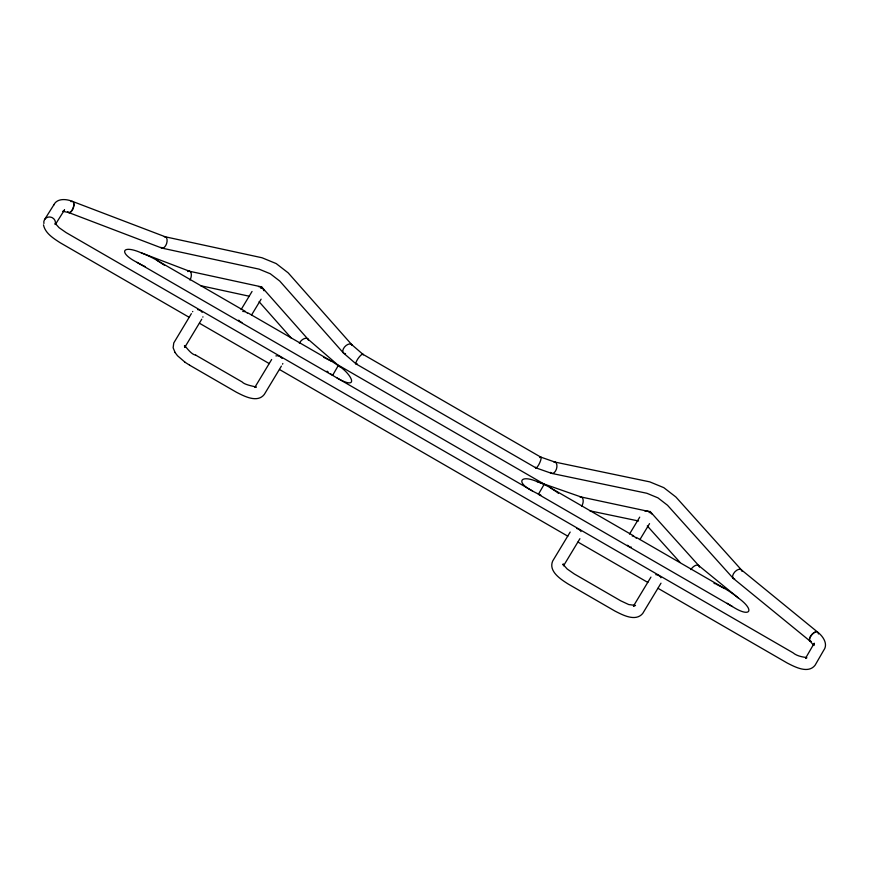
<?xml version="1.0" encoding="UTF-8"?>
<svg xmlns="http://www.w3.org/2000/svg" width="869" height="869" viewBox="0 0 869 869"><rect width="100%" height="100%" fill="white"/><g stroke="black" fill="none" stroke-linecap="round" stroke-linejoin="round"><path stroke-width="1.3" d="M184.858 347.274C182.707 341.18 189.757 354.443 195.753 355.149M185.021 346.253L184.739 347.263M189.627 271.291L141.365 252.89C121.693 244.254 118.271 252.846 137.052 262.384L332.577 375.419L338.465 365.241L544.255 484.185L538.378 494.331L732.437 606.562C750.077 618.065 755.661 610.711 738.465 598.057L698.698 565.578M191.365 313.666L173.767 342.951L173.137 347.752L175.082 352.521M261.156 287.856L261.645 286.889L307.93 339.149M649.23 512.688L649.99 511.374L698.85 565.719M649.816 511.678L581.089 496.981M805.726 657.92L814.242 643.223L813.84 645.515L809.973 641.04L733.262 578.385M332.892 374.919L332.61 375.202A85.119 77.504 70.2 0 1 330.361 373.627M53.617 205.236C56.876 197.958 66.381 198.903 72.485 201.402M64.556 209.853L55.334 224.539M184.956 347.035L201.76 319.205M241.115 309.57L252.043 291.463M251.543 315.034L261.124 299.186M254.954 387.15L271.649 359.505M281.393 366.11L264.274 394.472C257.333 403.335 244.037 396.112 236.477 392.267L189.627 365.186M570.173 532.067L552.673 561.048C548.252 571.422 560.994 579.438 568.185 584.022L615.024 611.103C622.66 614.991 635.576 622.008 642.702 613.492L660.994 583.197M563.601 565.697L579.916 538.682M629.493 534.087L639.725 517.131M639.932 539.54L649.545 523.627M633.468 606.041L650.935 577.114M260.83 288.171L261.634 286.9L189.431 271.237M44.634 219.466L53.791 204.932M332.588 375.397L332.642 375.321A81.61 74.31 70.2 0 0 336.01 377.374L533.49 491.539A84.032 76.798 -8.8 0 0 538.335 493.994L539.584 494.57A83.869 76.657 -8.8 0 0 540.844 495.134M64.371 210.157L62.894 211.308L68.76 212.568M805.693 658.202C810.56 656.997 799.339 658.235 792.93 652.738L66.109 232.588L59.103 227.7L55.203 223.376M634.131 605.617L633.61 606.084L635.5 605.454L628.732 604.552L620.705 600.794L574.29 573.964L567.185 568.999L563.253 564.589L563.829 565.654L563.134 563.872L563.416 565.198M255.128 387.205C260.809 387.248 245.416 385.803 242.136 381.958L195.731 355.128M814.926 632.197L814.644 632.317A5.887 2.498 -50.8 0 0 810.581 636.619A5.887 2.498 -50.8 0 0 809.734 640.779L809.723 640.757M63.795 211.319L63.198 211.341M69.107 212.633L69.118 212.633A5.887 2.422 -69.1 0 0 72.236 209.798A5.887 2.422 -69.1 0 0 73.93 204.139L73.919 203.846M554.77 462.026L649.773 481.871L663.818 487.661L675.897 497.014L741.42 569.89M551.837 473.42L646.851 493.266L657.931 497.85L667.501 505.247L733.121 578.243M589.866 510.82L638.563 520.998M165.153 236.77L262.014 257.756L276.201 263.579L288.16 272.833L351.782 344.678M162.058 248.132L259.06 269.14L270.313 273.778L279.753 281.056L343.364 352.912M200.565 285.673L248.871 296.144M581.296 497.046L536.781 481.469C519.868 474.344 515.784 482.577 532.349 490.898M540.703 457.083L554.976 462.08M535.869 467.848L551.63 473.366M714.003 583.338L714.991 583.696M536.781 481.469L539.258 482.393A83.869 76.657 -8.8 0 1 543.038 483.99L544.287 484.565A84.032 76.798 -8.8 0 1 549.121 487.02L633.642 535.869M72.898 201.565L165.349 236.824M68.803 212.579L161.862 248.078M141.365 252.89L144.2 254.02A111.08 102.379 -4.7 0 1 155.518 259.494L245.275 311.363M323.692 357.311L332.11 361.58A84.651 77.08 70.2 0 1 337.759 365.328C350.728 372.671 361.265 391.745 337.139 378.048M658.029 588.324L787.281 663.047C794.842 666.903 808.137 674.105 815.079 665.241L823.66 650.37C828.439 644.081 822.976 636.206 817.783 632.241M716.023 584.109L725.713 589.106A111.08 102.053 66.3 0 1 736.076 596.167L738.465 598.057M137.052 262.384L138.367 263.122A111.08 102.379 -4.7 0 0 145.373 266.696M540.79 457.127L362.905 354.291M535.793 467.815L356.138 363.959M248.002 312.938L330.991 360.907M636.39 537.455L724.42 588.335M189.268 317.359L60.004 242.636C53.389 238.312 45.177 233.272 43.472 224.865M199.446 323.235L269.303 363.622M279.481 369.499L567.815 536.184M577.994 542.071L647.85 582.447M156.844 260.244L164.719 265.414M550.273 487.672L557.051 492.212M732.437 606.562L731.133 605.791A111.08 102.053 66.3 0 1 727.19 603.292M174.897 352.282L177.515 355.747L185.151 362.33M185.064 362.275L189.648 365.197M741.279 569.749L817.447 631.959M351.619 344.526L362.981 354.346M343.516 353.064L356.051 363.905M307.626 338.845L340.018 366.848M557.8 492.832L558.485 493.44M647.286 525.941L679.797 562.113M259.092 301.728L291.517 338.345M813.742 645.211L813.341 644.385M357.181 363.796A5.985 1.532 -54.8 0 1 358.006 358.625A5.985 1.532 -54.8 0 1 363.188 354.889M345.536 353.64A5.909 3.454 -45.7 0 1 344.504 347.046A5.909 3.454 -45.7 0 1 352.227 345.438M43.906 223.496A5.887 5.551 20.3 0 1 49.891 216.978A5.887 5.551 20.3 0 1 55.225 224.387M539.714 457.55A5.985 1.456 -65.1 0 1 539.812 462.634A5.985 1.456 -65.1 0 1 535.445 467.24M164.317 236.77A5.92 3.215 -73 0 1 166.598 243.613A5.92 3.215 -73 0 1 160.841 247.328M553.901 462.015A5.909 3.389 -74.1 0 1 556.421 469.13A5.909 3.389 -74.1 0 1 550.403 472.388M734.685 578.928A5.92 3.28 -46.8 0 1 734.957 571.748A5.92 3.28 -46.8 0 1 741.974 571.324M811.288 641.474A5.898 2.976 -48.4 0 1 811.918 634.392A5.898 2.976 -48.4 0 1 818.392 633.968M70.932 201.63A5.898 2.911 -71.4 0 1 73.441 207.713A5.898 2.911 -71.4 0 1 67.749 211.656M299.36 343.309A5.909 3.454 -45.7 0 1 304.432 338.573A5.909 3.454 -45.7 0 1 308.386 340.192M187.726 271.562A5.92 3.215 -73 0 1 191.147 273.268A5.92 3.215 -73 0 1 189.942 280.014M328.167 371.997A85.119 77.504 70.2 0 1 327.102 371.161M241.962 322.475A5.877 5.551 31.1 0 1 240.615 321.878M240.3 321.682A5.877 5.551 31.1 0 1 238.736 320.15M242.744 311.46A5.877 5.551 31.1 0 1 244.2 311.536M244.558 311.613A5.877 5.551 31.1 0 1 247.437 313.198M258.506 286.564A5.877 5.551 31.1 0 1 263.568 289.757M263.731 290.083A5.877 5.551 31.1 0 1 263.991 290.757M580.003 496.992A5.909 3.389 -74.1 0 1 583.077 499.653A5.909 3.389 -74.1 0 1 581.687 506.127M690.931 569.619A5.92 3.28 -46.8 0 1 696.058 565.263A5.92 3.28 -46.8 0 1 699.447 567.12M645.08 511.276A5.877 5.551 31.1 0 1 651.087 513.112M651.326 513.383A5.877 5.551 31.1 0 1 651.75 513.981M631.426 547.209A5.877 5.551 31.1 0 1 630.698 547.079M629.656 546.731A5.877 5.551 31.1 0 1 627.57 545.232M632.219 535.999A5.877 5.551 31.1 0 1 636.314 538.259M576.614 528.482A5.877 5.551 31.1 0 1 580.101 530.416M580.764 531.285A5.877 5.551 31.1 0 1 580.948 531.6M655.791 574.659A5.877 5.551 31.1 0 1 660.038 576.581M660.722 577.451A5.877 5.551 31.1 0 1 660.918 577.755M275.918 355.932A5.877 5.551 31.1 0 1 276.635 355.845M277.732 355.866A5.877 5.551 31.1 0 1 282.034 358.419M282.827 363.514A5.877 5.551 31.1 0 1 282.555 364.154M192.56 311.732A5.877 5.551 31.1 0 1 192.777 311.46M197.578 309.592A5.877 5.551 31.1 0 1 202.151 312.351M202.933 316.805A5.877 5.551 31.1 0 1 202.835 317.142"/></g></svg>
